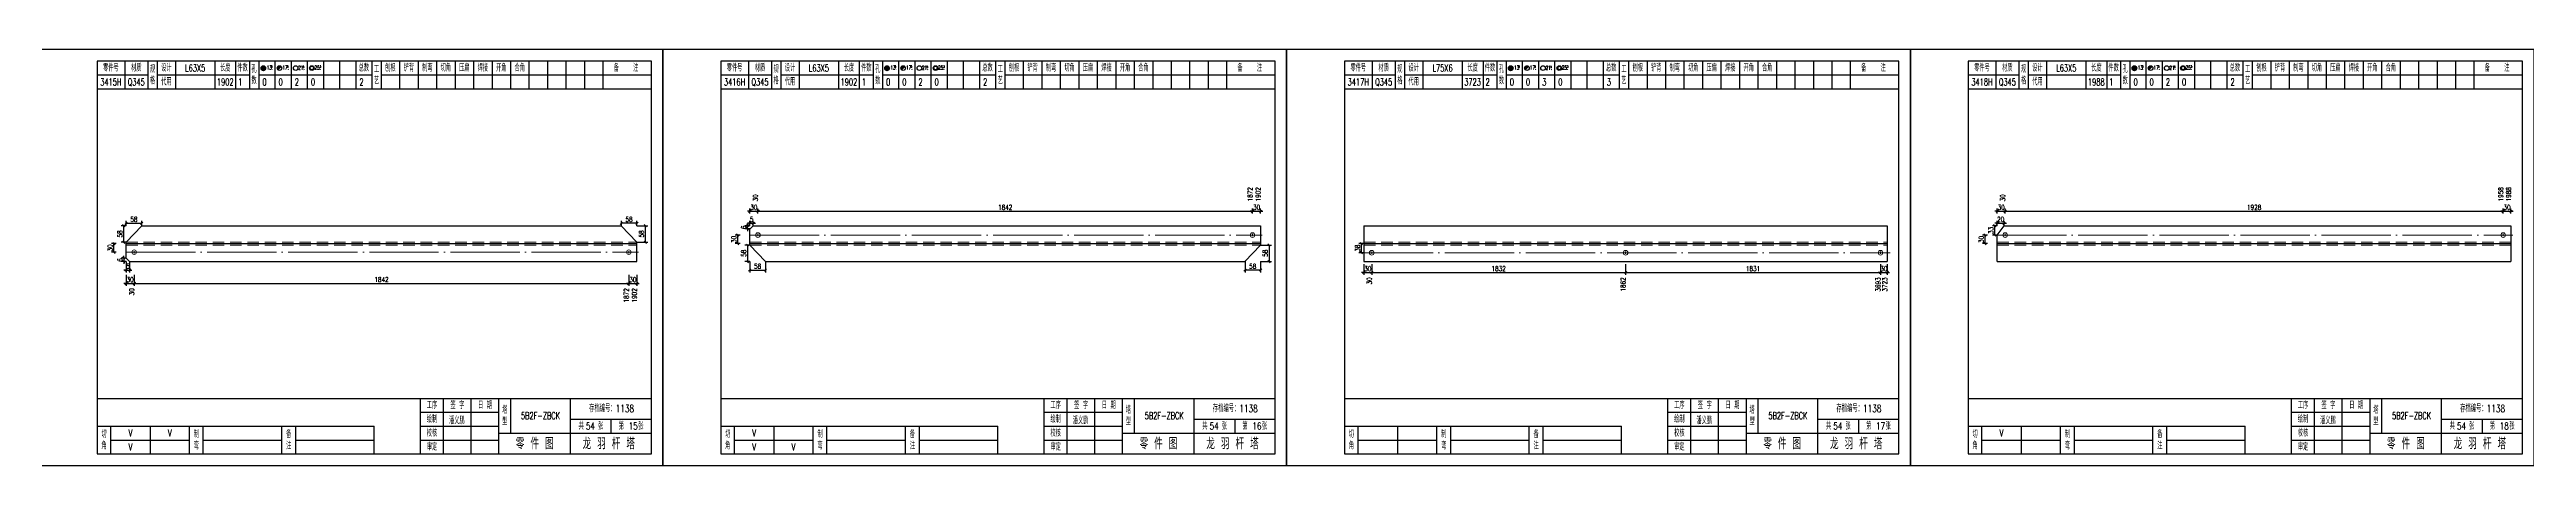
# Model space of a CAD drawing. Header units: millimetres. Extents: x 0 to 30240, y -10896 to -1348.
# Drawn here: x 3784 to 4857, y -10896 to -10716 of the extents above; entities that cross this region are included whole.
import ezdxf
from ezdxf.enums import TextEntityAlignment as Align

# ---------------------------------------------------------------- set-up
doc = ezdxf.new("R2010")
doc.units = ezdxf.units.MM
doc.header["$LTSCALE"] = 20
doc.header["$PDMODE"] = 1
doc.linetypes.add('DASHDOT2X', pattern=[1.75, 1.5, -0.125, 0, -0.125])
doc.linetypes.add('HIDDEN', pattern=[0.375, 0.25, -0.125])
for name, color, linetype, lineweight in [('1', 7, 'Continuous', 25), ('11', 3, 'Continuous', 13), ('2', 1, 'HIDDEN', 13), ('5', 1, 'Continuous', 13), ('7', 2, 'DASHDOT2X', 13)]:
    doc.layers.add(name, color=color, linetype=linetype, lineweight=lineweight)
doc.styles.get("Standard").update_dxf_attribs({"font": 'simplex', "width": 0.7, "bigfont": 'gbhzfs.shx'})
doc.styles.add('SYMBOL_TXT', font='txt.shx', dxfattribs={"width": 0.6})
doc.styles.add('TITLE_TXT', font='simplex.shx', dxfattribs={"width": 0.75, "height": 2.5, "bigfont": 'gbhzfs.shx'})
doc.dimstyles.get("Standard").update_dxf_attribs({"dimtxt": 2.1, "dimasz": 1, "dimexe": 1.05, "dimexo": 0, "dimgap": 0.63, "dimtad": 1, "dimzin": 0, "dimdsep": 46, "dimtxsty": 'standard', "dimblk": 'OBLIQUE', "dimblk1": 'OBLIQUE', "dimblk2": 'OBLIQUE', "dimcen": 0.09, "dimadec": 0, "dimazin": 0, "dimtfac": 1, "dimtdec": 1, "dimtix": 1, "dimtmove": 0, "dimatfit": 3, "dimfxl": 0, "dimtolj": 1, "dimtzin": 0, "dimarcsym": 0})
pattern_1 = [(0, (-3, 0), (0, 0.0125), [])]

# ---------------------------------------------------------------- blocks, each defined once
blk = doc.blocks.new('M12_HOLE')
h = blk.add_hatch()
h.set_pattern_fill('LINE', scale=0.1, style=0)
h.set_pattern_definition(pattern_1)
h.paths.add_polyline_path([(-5, 0, 1), (-1, 0, 1)])
at = {"color": 7}
blk.add_circle((-3, 0), 2, dxfattribs=at)
at = {"color": 7, "attachment_point": 1, "style": 'SYMBOL_TXT'}
for s, insert, char_height, width in [('13\\f??|b0|i0|c0|p54;.', (-0.1, 2.1), 3.5, 5.707), ('5', (3.7, 2.3), 1.8, 2.931)]:
    blk.add_mtext(s, dxfattribs=dict(at, insert=insert, char_height=char_height, width=width))
blk = doc.blocks.new('M16_HOLE')
h = blk.add_hatch()
h.set_pattern_fill('LINE', scale=0.1, style=0)
h.set_pattern_definition(pattern_1)
h.paths.add_polyline_path([(-1.6, 1.4, 0.668179), (-5, 0, 0.198912), (-4.4, -1.4)])
at = {"color": 7}
blk.add_circle((-3, 0), 2, dxfattribs=at)
at = {"color": 7, "attachment_point": 1, "style": 'SYMBOL_TXT'}
for s, insert, char_height, width in [('17.', (-0.4, 2.1), 3.5, 6.316), ('5', (3.6, 2.3), 1.8, 1.822)]:
    blk.add_mtext(s, dxfattribs=dict(at, insert=insert, char_height=char_height, width=width))
blk = doc.blocks.new('M20_HOLE')
at = {"color": 7}
blk.add_circle((-3, 0), 2, dxfattribs=at)
at = {"color": 7, "attachment_point": 1, "style": 'SYMBOL_TXT'}
for s, insert, char_height, width in [('21.', (-0.7, 2), 3.5, 6.074), ('5', (3.3, 2), 1.8, 1.458)]:
    blk.add_mtext(s, dxfattribs=dict(at, insert=insert, char_height=char_height, width=width))
blk = doc.blocks.new('M24_HOLE')
at = {"color": 7}
for radius in [2, 1.5]:
    blk.add_circle((-3, 0), radius, dxfattribs=at)
at = {"color": 7, "attachment_point": 1, "style": 'SYMBOL_TXT'}
for s, insert, char_height, width in [('25.', (-0.7, 2.1), 3.5, 2.429), ('5', (3.9, 2.3), 1.8, 1.944)]:
    blk.add_mtext(s, dxfattribs=dict(at, insert=insert, char_height=char_height, width=width))
blk = doc.blocks.new('JgCard')
for p, q in [((270, 180), (0, 180)), ((0, 180), (0, 0)), ((265, 175), (25, 175)), ((25, 175), (25, 5)), ((37, 175), (37, 163)), ((47, 175), (47, 163)), ((51, 175), (51, 163)), ((59, 175), (59, 163)), ((76, 175), (76, 163)), ((85, 175), (85, 163)), ((91, 175), (91, 163)), ((95, 175), (95, 163)), ((102, 175), (102, 163)), ((109, 175), (109, 163)), ((116, 175), (116, 163)), ((123, 175), (123, 163)), ((130, 175), (130, 163)), ((137, 175), (137, 163)), ((144, 175), (144, 163)), ((148, 175), (148, 163)), ((156, 175), (156, 163)), ((164, 175), (164, 163)), ((172, 175), (172, 163)), ((180, 175), (180, 163)), ((188, 175), (188, 163)), ((196, 175), (196, 163)), ((204, 175), (204, 163)), ((212, 175), (212, 163)), ((220, 175), (220, 163)), ((228, 175), (228, 163)), ((236, 175), (236, 163)), ((244, 175), (244, 163)), ((265, 5), (265, 175)), ((270, 0), (270, 180)), ((25, 169), (47, 169)), ((25, 163), (265, 163)), ((51, 169), (91, 169)), ((95, 169), (144, 169)), ((148, 169), (265, 169)), ((25, 29), (265, 29)), ((165, 5), (165, 29)), ((165, 23), (199, 23)), ((175, 5), (175, 29)), ((187, 5), (187, 29)), ((199, 5), (199, 29)), ((204, 29), (204, 14)), ((230, 5), (230, 29)), ((25, 17), (145, 17)), ((31, 5), (31, 17)), ((31, 11), (65, 11)), ((48, 17), (48, 5)), ((65, 5), (65, 17)), ((71, 5), (71, 17)), ((71, 11), (105, 11)), ((105, 5), (105, 17)), ((111, 5), (111, 17)), ((111, 11), (145, 11)), ((145, 5), (145, 17)), ((165, 17), (199, 17)), ((165, 11), (199, 11)), ((199, 14), (265, 14)), ((230, 20), (265, 20)), ((247.5, 20), (247.5, 14)), ((0, 0), (270, 0)), ((25, 5), (265, 5))]:
    blk.add_line(p, q)
blk.add_lwpolyline([(96, 172, -1), (98, 172, -1)], format="xyb", close=True)
blk.add_point((145, 96))
at = {"xscale": 0.5, "yscale": 0.5, "zscale": 0.5}
for name, p in [('M12_HOLE', (98.5, 172)), ('M16_HOLE', (105.5, 172)), ('M20_HOLE', (112.5, 172)), ('M24_HOLE', (119.5, 172))]:
    blk.add_blockref(name, p, dxfattribs=at)
at = {"style": 'TITLE_TXT', "width": 0.75}
for s, height, p in [('存档编号：1138', 3.08, (238, 23.1)), ('潘义鹏', 3, (177.4, 17.9)), ('龙 羽 杆 塔', 5, (235.2, 7))]:
    blk.add_text(s, height=height, dxfattribs=at).set_placement(p)
at = {"attachment_point": 5, "style": 'TITLE_TXT'}
for s, insert, char_height, width in [('零件号', (31, 172), 3, 15), ('材质', (42, 172), 3, 8), ('设计', (55, 172), 3, 8), ('长度', (80.5, 172), 3, 8), ('件数', (88, 172), 3, 6), ('总数', (140.5, 172), 3, 7), ('工\\P艺', (146, 169), 3, 4), ('刨根', (152, 172), 3, 8), ('铲背', (160, 172), 3, 8), ('制弯', (168, 172), 3, 8), ('切角', (176, 172), 3, 8), ('压扁', (184, 172), 3, 8), ('焊接', (192, 172), 3, 8), ('开角', (200, 172), 3, 8), ('合角', (208, 172), 3, 8), ('备    注', (254, 172), 3, 22), ('规格', (49, 169), 3, 4), ('代用', (55, 166), 3, 8), ('孔数', (93, 169), 3, 4), ('绘制', (170, 20), 3, 10), ('工序', (170, 26), 3, 10), ('签 字', (181, 26), 3, 12), ('日 期', (193, 26), 3, 12), ('塔\\P型', (201.5, 21.5), 3, 5), ('切\\P角', (28, 11), 3, 6), ('制\\P弯', (68, 11), 3, 6), ('备\\P注', (108, 11), 3, 6), ('校核', (170, 14), 3, 10), ('零 件 图', (214.5, 9.5), 5, 31), ('共    张', (238.8, 17), 3, 17.5), ('第    张', (256.2, 17), 3, 17.5), ('审定', (170, 8), 3, 10)]:
    blk.add_mtext(s, dxfattribs=dict(at, insert=insert, char_height=char_height, width=width))
blk = doc.blocks.new('M20')
for p, q in [((-0.5, 0), (0.5, 0)), ((0, -0.5), (0, 0.5))]:
    blk.add_line(p, q)
blk.add_circle((0, 0), 1)
blk = doc.blocks.new('_Oblique')
at = {"color": 0, "linetype": 'ByBlock', "lineweight": -2}
blk.add_line((-0.5, -0.5), (0.5, 0.5), dxfattribs=at)
blk = doc.blocks.new('*D4421')
at = {"layer": '11', "color": 0, "lineweight": -2}
for p, q in [((3817.6, -10817.1), (3816.6, -10817.1)), ((3817.6, -10813.4), (3817.6, -10818.1)), ((3817.6, -10817.1), (3821.1, -10817.1)), ((3821.1, -10813.4), (3821.1, -10818.1)), ((3821.1, -10817.1), (3822.1, -10817.1))]:
    blk.add_line(p, q, dxfattribs=at)
at = {"layer": 'Defpoints', "color": 0}
for p in [(3817.6, -10813.4), (3821.1, -10813.4), (3821.1, -10817.1)]:
    blk.add_point(p, dxfattribs=at)
at = {"layer": '11', "color": 0, "lineweight": -2}
blk.add_blockref('_Oblique', (3817.6, -10817.1), dxfattribs=at)
at = {"layer": '11', "color": 0, "lineweight": -2, "rotation": 180}
blk.add_blockref('_Oblique', (3821.1, -10817.1), dxfattribs=at)
at = {"layer": '11', "color": 0, "insert": (3819.3, -10815.4), "char_height": 2.1, "attachment_point": 5}
blk.add_mtext('\\A1;30', dxfattribs=at)
blk = doc.blocks.new('*D4423')
at = {"layer": '11', "color": 0, "lineweight": -2}
for p, q in [((4035.2, -10817.1), (4034.2, -10817.1)), ((4035.2, -10813.4), (4035.2, -10818.1)), ((4035.2, -10817.1), (4038.7, -10817.1)), ((4038.7, -10813.4), (4038.7, -10818.1)), ((4038.7, -10817.1), (4039.7, -10817.1))]:
    blk.add_line(p, q, dxfattribs=at)
at = {"layer": 'Defpoints', "color": 0}
for p in [(4035.2, -10813.4), (4038.7, -10813.4), (4038.7, -10817.1)]:
    blk.add_point(p, dxfattribs=at)
at = {"layer": '11', "color": 0, "lineweight": -2}
blk.add_blockref('_Oblique', (4035.2, -10817.1), dxfattribs=at)
at = {"layer": '11', "color": 0, "lineweight": -2, "rotation": 180}
blk.add_blockref('_Oblique', (4038.7, -10817.1), dxfattribs=at)
at = {"layer": '11', "color": 0, "insert": (4037, -10815.4), "char_height": 2.1, "attachment_point": 5}
blk.add_mtext('\\A1;30', dxfattribs=at)
blk = doc.blocks.new('*D4424')
at = {"layer": '11', "color": 0, "lineweight": -2}
for p, q in [((3817.6, -10806.1), (3815.5, -10806.1)), ((3817.6, -10807.6), (3815.5, -10807.6)), ((3816.6, -10806.1), (3816.6, -10805.1)), ((3816.6, -10806.1), (3816.6, -10807.6)), ((3816.6, -10807.6), (3816.6, -10808.6))]:
    blk.add_line(p, q, dxfattribs=at)
at = {"layer": 'Defpoints', "color": 0}
for p in [(3816.6, -10807.6), (3817.6, -10806.1), (3817.6, -10807.6)]:
    blk.add_point(p, dxfattribs=at)
at = {"layer": '11', "color": 0, "lineweight": -2}
for p, rotation in [((3816.6, -10806.1), 270), ((3816.6, -10807.6), 90)]:
    blk.add_blockref('_Oblique', p, dxfattribs=dict(at, rotation=rotation))
at = {"layer": '11', "color": 0, "insert": (3814.9, -10806.9), "char_height": 2.1, "attachment_point": 5, "rotation": 90}
blk.add_mtext('\\A1;6', dxfattribs=at)
blk = doc.blocks.new('*D4425')
at = {"layer": '11', "color": 0, "lineweight": -2}
for p, q in [((3817.6, -10807.6), (3817.6, -10812.3)), ((3819.1, -10807.6), (3819.1, -10812.3)), ((3817.6, -10811.3), (3816.6, -10811.3)), ((3817.6, -10811.3), (3819.1, -10811.3)), ((3819.1, -10811.3), (3820.1, -10811.3))]:
    blk.add_line(p, q, dxfattribs=at)
at = {"layer": 'Defpoints', "color": 0}
for p in [(3817.6, -10807.6), (3819.1, -10807.6), (3819.1, -10811.3)]:
    blk.add_point(p, dxfattribs=at)
at = {"layer": '11', "color": 0, "lineweight": -2}
blk.add_blockref('_Oblique', (3817.6, -10811.3), dxfattribs=at)
at = {"layer": '11', "color": 0, "lineweight": -2, "rotation": 180}
blk.add_blockref('_Oblique', (3819.1, -10811.3), dxfattribs=at)
at = {"layer": '11', "color": 0, "insert": (3818.4, -10809.6), "char_height": 2.1, "attachment_point": 5}
blk.add_mtext('\\A1;5', dxfattribs=at)
blk = doc.blocks.new('*D4429')
at = {"layer": '11', "color": 0, "lineweight": -2}
for p, q in [((4032, -10792.1), (4032, -10790)), ((4038.7, -10791), (4032, -10791)), ((4038.7, -10792.1), (4038.7, -10790))]:
    blk.add_line(p, q, dxfattribs=at)
at = {"layer": 'Defpoints', "color": 0}
for p in [(4032, -10791), (4032, -10792.1), (4038.7, -10792.1)]:
    blk.add_point(p, dxfattribs=at)
at = {"layer": '11', "color": 0, "lineweight": -2, "rotation": 180}
blk.add_blockref('_Oblique', (4032, -10791), dxfattribs=at)
at = {"layer": '11', "color": 0, "lineweight": -2}
blk.add_blockref('_Oblique', (4038.7, -10791), dxfattribs=at)
at = {"layer": '11', "color": 0, "insert": (4035.3, -10789.3), "char_height": 2.1, "attachment_point": 5}
blk.add_mtext('\\A1;58', dxfattribs=at)
blk = doc.blocks.new('*D4431')
at = {"layer": '11', "color": 0, "lineweight": -2}
for p, q in [((4087.6, -10785.8), (4086.6, -10785.8)), ((4087.6, -10786.8), (4087.6, -10784.7)), ((4087.6, -10785.8), (4091.1, -10785.8)), ((4091.1, -10786.8), (4091.1, -10784.7)), ((4091.1, -10785.8), (4092.1, -10785.8))]:
    blk.add_line(p, q, dxfattribs=at)
at = {"layer": 'Defpoints', "color": 0}
for p in [(4087.6, -10786.8), (4091.1, -10785.8), (4091.1, -10786.8)]:
    blk.add_point(p, dxfattribs=at)
at = {"layer": '11', "color": 0, "lineweight": -2}
blk.add_blockref('_Oblique', (4087.6, -10785.8), dxfattribs=at)
at = {"layer": '11', "color": 0, "lineweight": -2, "rotation": 180}
blk.add_blockref('_Oblique', (4091.1, -10785.8), dxfattribs=at)
at = {"layer": '11', "color": 0, "insert": (4089.3, -10784.1), "char_height": 2.1, "attachment_point": 5}
blk.add_mtext('\\A1;30', dxfattribs=at)
blk = doc.blocks.new('*D4433')
at = {"layer": '11', "color": 0, "lineweight": -2}
for p, q in [((4305.2, -10785.8), (4304.2, -10785.8)), ((4305.2, -10786.8), (4305.2, -10784.7)), ((4305.2, -10785.8), (4308.7, -10785.8)), ((4308.7, -10786.8), (4308.7, -10784.7)), ((4308.7, -10785.8), (4309.7, -10785.8))]:
    blk.add_line(p, q, dxfattribs=at)
at = {"layer": 'Defpoints', "color": 0}
for p in [(4305.2, -10786.8), (4308.7, -10785.8), (4308.7, -10786.8)]:
    blk.add_point(p, dxfattribs=at)
at = {"layer": '11', "color": 0, "lineweight": -2}
blk.add_blockref('_Oblique', (4305.2, -10785.8), dxfattribs=at)
at = {"layer": '11', "color": 0, "lineweight": -2, "rotation": 180}
blk.add_blockref('_Oblique', (4308.7, -10785.8), dxfattribs=at)
at = {"layer": '11', "color": 0, "insert": (4307, -10784.1), "char_height": 2.1, "attachment_point": 5}
blk.add_mtext('\\A1;30', dxfattribs=at)
blk = doc.blocks.new('*D4434')
at = {"layer": '11', "color": 0, "lineweight": -2}
for p, q in [((4087.6, -10800.5), (4085.5, -10800.5)), ((4087.6, -10807.6), (4085.5, -10807.6)), ((4086.6, -10800.5), (4086.6, -10807.6))]:
    blk.add_line(p, q, dxfattribs=at)
at = {"layer": 'Defpoints', "color": 0}
for p in [(4086.6, -10807.6), (4087.6, -10800.5), (4087.6, -10807.6)]:
    blk.add_point(p, dxfattribs=at)
at = {"layer": '11', "color": 0, "lineweight": -2}
for p, rotation in [((4086.6, -10800.5), 90), ((4086.6, -10807.6), 270)]:
    blk.add_blockref('_Oblique', p, dxfattribs=dict(at, rotation=rotation))
at = {"layer": '11', "color": 0, "insert": (4084.9, -10804), "char_height": 2.1, "attachment_point": 5, "rotation": 90}
blk.add_mtext('\\A1;58', dxfattribs=at)
blk = doc.blocks.new('*D4436')
at = {"layer": '11', "color": 0, "lineweight": -2}
for p, q in [((4087.6, -10792.1), (4085.5, -10792.1)), ((4087.6, -10793.5), (4085.5, -10793.5)), ((4086.6, -10792.1), (4086.6, -10791.1)), ((4086.6, -10793.5), (4086.6, -10792.1)), ((4086.6, -10793.5), (4086.6, -10794.5))]:
    blk.add_line(p, q, dxfattribs=at)
at = {"layer": 'Defpoints', "color": 0}
for p in [(4086.6, -10792.1), (4087.6, -10792.1), (4087.6, -10793.5)]:
    blk.add_point(p, dxfattribs=at)
at = {"layer": '11', "color": 0, "lineweight": -2}
for p, rotation in [((4086.6, -10792.1), 270), ((4086.6, -10793.5), 90)]:
    blk.add_blockref('_Oblique', p, dxfattribs=dict(at, rotation=rotation))
at = {"layer": '11', "color": 0, "insert": (4084.9, -10792.8), "char_height": 2.1, "attachment_point": 5, "rotation": 90}
blk.add_mtext('\\A1;6', dxfattribs=at)
blk = doc.blocks.new('*D4437')
at = {"layer": '11', "color": 0, "lineweight": -2}
for p, q in [((4087.6, -10791), (4086.6, -10791)), ((4087.6, -10792.1), (4087.6, -10790)), ((4087.6, -10791), (4089.1, -10791)), ((4089.1, -10792.1), (4089.1, -10790)), ((4089.1, -10791), (4090.1, -10791))]:
    blk.add_line(p, q, dxfattribs=at)
at = {"layer": 'Defpoints', "color": 0}
for p in [(4087.6, -10792.1), (4089.1, -10791), (4089.1, -10792.1)]:
    blk.add_point(p, dxfattribs=at)
at = {"layer": '11', "color": 0, "lineweight": -2}
blk.add_blockref('_Oblique', (4087.6, -10791), dxfattribs=at)
at = {"layer": '11', "color": 0, "lineweight": -2, "rotation": 180}
blk.add_blockref('_Oblique', (4089.1, -10791), dxfattribs=at)
at = {"layer": '11', "color": 0, "insert": (4088.4, -10789.3), "char_height": 2.1, "attachment_point": 5}
blk.add_mtext('\\A1;5', dxfattribs=at)
blk = doc.blocks.new('*D4438')
at = {"layer": '11', "color": 0, "lineweight": -2}
for p, q in [((4308.7, -10800.5), (4313.4, -10800.5)), ((4308.7, -10807.6), (4313.4, -10807.6)), ((4312.4, -10800.5), (4312.4, -10807.6))]:
    blk.add_line(p, q, dxfattribs=at)
at = {"layer": 'Defpoints', "color": 0}
for p in [(4308.7, -10800.5), (4308.7, -10807.6), (4312.4, -10807.6)]:
    blk.add_point(p, dxfattribs=at)
at = {"layer": '11', "color": 0, "lineweight": -2}
for p, rotation in [((4312.4, -10800.5), 90), ((4312.4, -10807.6), 270)]:
    blk.add_blockref('_Oblique', p, dxfattribs=dict(at, rotation=rotation))
at = {"layer": '11', "color": 0, "insert": (4310.7, -10804), "char_height": 2.1, "attachment_point": 5, "rotation": 90}
blk.add_mtext('\\A1;58', dxfattribs=at)
blk = doc.blocks.new('*D4439')
at = {"layer": '11', "color": 0, "lineweight": -2}
for p, q in [((4302, -10807.6), (4302, -10812.3)), ((4308.7, -10807.6), (4308.7, -10812.3)), ((4308.7, -10811.3), (4302, -10811.3))]:
    blk.add_line(p, q, dxfattribs=at)
at = {"layer": 'Defpoints', "color": 0}
for p in [(4302, -10807.6), (4308.7, -10807.6), (4302, -10811.3)]:
    blk.add_point(p, dxfattribs=at)
at = {"layer": '11', "color": 0, "lineweight": -2, "rotation": 180}
blk.add_blockref('_Oblique', (4302, -10811.3), dxfattribs=at)
at = {"layer": '11', "color": 0, "lineweight": -2}
blk.add_blockref('_Oblique', (4308.7, -10811.3), dxfattribs=at)
at = {"layer": '11', "color": 0, "insert": (4305.3, -10809.6), "char_height": 2.1, "attachment_point": 5}
blk.add_mtext('\\A1;58', dxfattribs=at)
blk = doc.blocks.new('*D4441')
at = {"layer": '11', "color": 0, "lineweight": -2}
for p, q in [((4353.4, -10812.3), (4352.4, -10812.3)), ((4353.4, -10808.7), (4353.4, -10813.4)), ((4353.4, -10812.3), (4356.8, -10812.3)), ((4356.8, -10808.7), (4356.8, -10813.4)), ((4356.8, -10812.3), (4357.8, -10812.3))]:
    blk.add_line(p, q, dxfattribs=at)
at = {"layer": 'Defpoints', "color": 0}
for p in [(4353.4, -10808.7), (4356.8, -10808.7), (4356.8, -10812.3)]:
    blk.add_point(p, dxfattribs=at)
at = {"layer": '11', "color": 0, "lineweight": -2}
blk.add_blockref('_Oblique', (4353.4, -10812.3), dxfattribs=at)
at = {"layer": '11', "color": 0, "lineweight": -2, "rotation": 180}
blk.add_blockref('_Oblique', (4356.8, -10812.3), dxfattribs=at)
at = {"layer": '11', "color": 0, "insert": (4355.1, -10810.7), "char_height": 2.1, "attachment_point": 5}
blk.add_mtext('\\A1;30', dxfattribs=at)
blk = doc.blocks.new('*D4444')
at = {"layer": '11', "color": 0, "lineweight": -2}
for p, q in [((4577.1, -10812.3), (4576.1, -10812.3)), ((4577.1, -10808.7), (4577.1, -10813.4)), ((4577.1, -10812.3), (4580, -10812.3)), ((4580, -10808.7), (4580, -10813.4)), ((4580, -10812.3), (4581, -10812.3))]:
    blk.add_line(p, q, dxfattribs=at)
at = {"layer": 'Defpoints', "color": 0}
for p in [(4577.1, -10808.7), (4580, -10808.7), (4580, -10812.3)]:
    blk.add_point(p, dxfattribs=at)
at = {"layer": '11', "color": 0, "lineweight": -2}
blk.add_blockref('_Oblique', (4577.1, -10812.3), dxfattribs=at)
at = {"layer": '11', "color": 0, "lineweight": -2, "rotation": 180}
blk.add_blockref('_Oblique', (4580, -10812.3), dxfattribs=at)
at = {"layer": '11', "color": 0, "insert": (4578.5, -10810.7), "char_height": 2.1, "attachment_point": 5}
blk.add_mtext('\\A1;30', dxfattribs=at)
blk = doc.blocks.new('*D4446')
at = {"layer": '11', "color": 0, "lineweight": -2}
for p, q in [((4627.6, -10785.8), (4626.6, -10785.8)), ((4627.6, -10786.8), (4627.6, -10784.7)), ((4627.6, -10785.8), (4631, -10785.8)), ((4631, -10786.8), (4631, -10784.7)), ((4631, -10785.8), (4632, -10785.8))]:
    blk.add_line(p, q, dxfattribs=at)
at = {"layer": 'Defpoints', "color": 0}
for p in [(4627.6, -10786.8), (4631, -10785.8), (4631, -10786.8)]:
    blk.add_point(p, dxfattribs=at)
at = {"layer": '11', "color": 0, "lineweight": -2}
blk.add_blockref('_Oblique', (4627.6, -10785.8), dxfattribs=at)
at = {"layer": '11', "color": 0, "lineweight": -2, "rotation": 180}
blk.add_blockref('_Oblique', (4631, -10785.8), dxfattribs=at)
at = {"layer": '11', "color": 0, "insert": (4629.3, -10784.1), "char_height": 2.1, "attachment_point": 5}
blk.add_mtext('\\A1;30', dxfattribs=at)
blk = doc.blocks.new('*D4448')
at = {"layer": '11', "color": 0, "lineweight": -2}
for p, q in [((4846.6, -10785.8), (4845.6, -10785.8)), ((4846.6, -10786.8), (4846.6, -10784.7)), ((4846.6, -10785.8), (4850, -10785.8)), ((4850, -10786.8), (4850, -10784.7)), ((4850, -10785.8), (4851, -10785.8))]:
    blk.add_line(p, q, dxfattribs=at)
at = {"layer": 'Defpoints', "color": 0}
for p in [(4846.6, -10786.8), (4850, -10785.8), (4850, -10786.8)]:
    blk.add_point(p, dxfattribs=at)
at = {"layer": '11', "color": 0, "lineweight": -2}
blk.add_blockref('_Oblique', (4846.6, -10785.8), dxfattribs=at)
at = {"layer": '11', "color": 0, "lineweight": -2, "rotation": 180}
blk.add_blockref('_Oblique', (4850, -10785.8), dxfattribs=at)
at = {"layer": '11', "color": 0, "insert": (4848.3, -10784.1), "char_height": 2.1, "attachment_point": 5}
blk.add_mtext('\\A1;30', dxfattribs=at)
blk = doc.blocks.new('*D4450')
at = {"layer": '11', "color": 0, "lineweight": -2}
for p, q in [((4627.6, -10791), (4626.6, -10791)), ((4627.6, -10792.1), (4627.6, -10790)), ((4627.6, -10791), (4630.6, -10791)), ((4630.6, -10792.1), (4630.6, -10790)), ((4630.6, -10791), (4631.6, -10791))]:
    blk.add_line(p, q, dxfattribs=at)
at = {"layer": 'Defpoints', "color": 0}
for p in [(4627.6, -10792.1), (4630.6, -10791), (4630.6, -10792.1)]:
    blk.add_point(p, dxfattribs=at)
at = {"layer": '11', "color": 0, "lineweight": -2}
blk.add_blockref('_Oblique', (4627.6, -10791), dxfattribs=at)
at = {"layer": '11', "color": 0, "lineweight": -2, "rotation": 180}
blk.add_blockref('_Oblique', (4630.6, -10791), dxfattribs=at)
at = {"layer": '11', "color": 0, "insert": (4629.1, -10789.3), "char_height": 2.1, "attachment_point": 5}
blk.add_mtext('\\A1;20', dxfattribs=at)

msp = doc.modelspace()

# ---------------------------------------------------------------- linework, layer by layer
at = {"layer": '1'}
for p, q in [((3817.6, -10799.219), (3824.343, -10792.066)), ((3824.343, -10792.066), (4031.957, -10792.066)), ((4031.957, -10792.066), (4038.7, -10799.219)), ((4087.6, -10793.546), (4089.111, -10792.066)), ((4087.6, -10799.836), (4087.6, -10793.546)), ((4089.111, -10792.066), (4308.7, -10792.066)), ((4308.7, -10792.066), (4308.7, -10799.836)), ((4353.4, -10792.066), (4353.4, -10807.606)), ((4353.4, -10792.066), (4580, -10792.066)), ((4580, -10792.066), (4580, -10807.606)), ((4627.6, -10796.136), (4630.581, -10792.066)), ((4627.6, -10799.836), (4627.6, -10796.136)), ((4630.581, -10792.066), (4850, -10792.066)), ((4850, -10792.066), (4850, -10807.606)), ((3817.6, -10799.836), (3817.6, -10799.219)), ((3817.6, -10806.126), (3817.6, -10799.836)), ((3817.6, -10799.836), (4038.7, -10799.836)), ((3819.111, -10807.606), (3817.6, -10806.126)), ((3819.111, -10807.606), (4038.7, -10807.606)), ((4038.7, -10799.836), (4038.7, -10799.219)), ((4038.7, -10807.606), (4038.7, -10799.836)), ((4087.6, -10800.453), (4087.6, -10799.836)), ((4087.6, -10799.836), (4308.7, -10799.836)), ((4094.343, -10807.606), (4087.6, -10800.453)), ((4094.343, -10807.606), (4301.957, -10807.606)), ((4301.957, -10807.606), (4308.7, -10800.453)), ((4308.7, -10799.836), (4308.7, -10800.453)), ((4353.4, -10799.836), (4580, -10799.836)), ((4353.4, -10807.606), (4580, -10807.606)), ((4627.6, -10807.606), (4627.6, -10799.836)), ((4627.6, -10799.836), (4850, -10799.836)), ((4627.6, -10807.606), (4850, -10807.606))]:
    msp.add_line(p, q, dxfattribs=at)
at = {"layer": '2'}
for p, q in [((3817.6, -10799.219), (4038.7, -10799.219)), ((3817.6, -10800.453), (4038.7, -10800.453)), ((4087.6, -10799.219), (4308.7, -10799.219)), ((4087.6, -10800.453), (4308.7, -10800.453)), ((4353.4, -10799.214), (4580, -10799.214)), ((4353.4, -10800.458), (4580, -10800.458)), ((4627.6, -10799.219), (4850, -10799.219)), ((4627.6, -10800.453), (4850, -10800.453))]:
    msp.add_line(p, q, dxfattribs=at)
at = {"layer": '7'}
for p, q in [((4087.6, -10796.136), (4309.425, -10796.136)), ((4627.6, -10796.136), (4850.817, -10796.136)), ((3817.6, -10803.536), (4039.425, -10803.536)), ((4353.4, -10803.773), (4581.26, -10803.773))]:
    msp.add_line(p, q, dxfattribs=at)

# ---------------------------------------------------------------- block references
at = {"layer": '1'}
for p in [(3780, -10895.836), (4050, -10895.836), (4320, -10895.836), (4590, -10895.836)]:
    msp.add_blockref('JgCard', p, dxfattribs=at)
at = {"layer": '5'}
for p in [(4091.088, -10796.136), (4305.225, -10796.136), (4631.04, -10796.136), (4846.617, -10796.136), (3821.088, -10803.536), (4035.225, -10803.536), (4356.84, -10803.773), (4466.727, -10803.773), (4577.06, -10803.773)]:
    msp.add_blockref('M20', p, dxfattribs=at)

# ---------------------------------------------------------------- texts
at = {"style": 'TITLE_TXT', "width": 0.75}
for s, p in [('54', (4016.667, -10880.296)), ('15', (4035.194, -10880.299)), ('54', (4286.667, -10880.296)), ('16', (4305.194, -10880.299)), ('54', (4556.667, -10880.296)), ('17', (4575.194, -10880.299)), ('54', (4826.667, -10880.296)), ('18', (4845.194, -10880.299))]:
    msp.add_text(s, height=3, dxfattribs=at).set_placement(p)
at = {"layer": '1', "width": 0.7}
for s, p in [('L63X5', (3847.5, -10723.836)), ('L63X5', (4117.5, -10723.836)), ('L75X6', (4387.5, -10723.836)), ('L63X5', (4657.5, -10723.836)), ('3415H', (3811, -10729.836)), ('Q345', (3822, -10729.836)), ('1902', (3860.5, -10729.836)), ('1', (3867, -10729.836)), ('0', (3877.5, -10729.836)), ('0', (3884.5, -10729.836)), ('2', (3891.5, -10729.836)), ('0', (3898.5, -10729.836)), ('2', (3919.5, -10729.836)), ('3416H', (4081, -10729.836)), ('Q345', (4092, -10729.836)), ('1902', (4130.5, -10729.836)), ('1', (4137, -10729.836)), ('0', (4147.5, -10729.836)), ('0', (4154.5, -10729.836)), ('2', (4161.5, -10729.836)), ('0', (4168.5, -10729.836)), ('2', (4189.5, -10729.836)), ('3417H', (4351, -10729.836)), ('Q345', (4362, -10729.836)), ('3723', (4400.5, -10729.836)), ('2', (4407, -10729.836)), ('0', (4417.5, -10729.836)), ('0', (4424.5, -10729.836)), ('3', (4431.5, -10729.836)), ('0', (4438.5, -10729.836)), ('3', (4459.5, -10729.836)), ('3418H', (4621, -10729.836)), ('Q345', (4632, -10729.836)), ('1988', (4670.5, -10729.836)), ('1', (4677, -10729.836)), ('0', (4687.5, -10729.836)), ('0', (4694.5, -10729.836)), ('2', (4701.5, -10729.836)), ('0', (4708.5, -10729.836)), ('2', (4729.5, -10729.836)), ('V', (3819.5, -10881.836)), ('V', (3836.5, -10881.836)), ('V', (4089.5, -10881.836)), ('V', (4629.5, -10881.836)), ('V', (3819.5, -10887.836)), ('V', (4089.5, -10887.836)), ('V', (4106.5, -10887.836))]:
    msp.add_text(s, height=3, dxfattribs=at).set_placement(p, align=Align.MIDDLE_CENTER)
for s, p in [('30', (4091.092, -10781.566)), ('1872', (4305.22, -10781.566)), ('1902', (4308.7, -10781.566)), ('30', (4631.038, -10781.566)), ('1958', (4846.644, -10781.566)), ('1988', (4850, -10781.566))]:
    msp.add_text(s, height=2.1, rotation=90, dxfattribs=at).set_placement(p)
for s, p in [('30', (4356.839, -10814.431)), ('1862', (4466.7, -10814.431)), ('3693', (4577.071, -10814.431)), ('3723', (4580, -10814.431)), ('30', (3821.092, -10819.156)), ('1872', (4035.22, -10819.156)), ('1902', (4038.7, -10819.156))]:
    msp.add_text(s, height=2.1, rotation=90, dxfattribs=at).set_placement(p, align=Align.RIGHT)
at = {"layer": '1', "char_height": 3, "width": 26, "attachment_point": 5}
for insert in [(3997, -10874.336), (4267, -10874.336), (4537, -10874.336), (4807, -10874.336)]:
    msp.add_mtext('5B2F-ZBCK', dxfattribs=dict(at, insert=insert))

# ---------------------------------------------------------------- dimensions: what is measured, and where the dimension line sits
at = {"layer": '1'}
for base, p1, p2, text in [((4082.35, -10796.136), (4083.35, -10799.836), (4083.35, -10796.136), '30'), ((4622.35, -10796.136), (4623.35, -10799.836), (4623.35, -10796.136), '30'), ((3812.35, -10799.836), (3813.35, -10803.536), (3813.35, -10799.836), '30'), ((4352.35, -10799.836), (4353.35, -10803.773), (4353.35, -10799.836), '38')]:
    msp.add_linear_dim(base=base, p1=p1, p2=p2, angle=90, text=text, dimstyle='standard', dxfattribs=at).render()
at = {"layer": '11'}
for base, p1, p2, text, picture, middle in [((4091.088, -10785.766), (4087.6, -10786.816), (4091.088, -10786.816), '30', '*D4431', (4089.344, -10784.086)), ((4308.7, -10785.766), (4305.225, -10786.816), (4308.7, -10786.816), '30', '*D4433', (4306.962, -10784.086)), ((4631.04, -10785.766), (4627.6, -10786.816), (4631.04, -10786.816), '30', '*D4446', (4629.32, -10784.086)), ((4850, -10785.766), (4846.617, -10786.816), (4850, -10786.816), '30', '*D4448', (4848.309, -10784.086)), ((4031.957, -10791.016), (4038.7, -10792.066), (4031.957, -10792.066), '58', '*D4429', (4035.329, -10789.336)), ((4089.111, -10791.016), (4087.6, -10792.066), (4089.111, -10792.066), '5', '*D4437', (4088.356, -10789.336)), ((4630.581, -10791.016), (4627.6, -10792.066), (4630.581, -10792.066), '20', '*D4450', (4629.091, -10789.336)), ((3819.111, -10811.281), (3817.6, -10807.606), (3819.111, -10807.606), '5', '*D4425', (3818.356, -10809.601)), ((4301.957, -10811.281), (4308.7, -10807.606), (4301.957, -10807.606), '58', '*D4439', (4305.329, -10809.601)), ((3821.088, -10817.056), (3817.6, -10813.381), (3821.088, -10813.381), '30', '*D4421', (3819.344, -10815.376)), ((4038.7, -10817.056), (4035.225, -10813.381), (4038.7, -10813.381), '30', '*D4423', (4036.962, -10815.376)), ((4356.84, -10812.331), (4353.4, -10808.656), (4356.84, -10808.656), '30', '*D4441', (4355.12, -10810.651)), ((4580, -10812.331), (4577.06, -10808.656), (4580, -10808.656), '30', '*D4444', (4578.53, -10810.651))]:
    dim = msp.add_linear_dim(base=base, p1=p1, p2=p2, text=text, dimstyle='standard', dxfattribs=at)
    dim.commit()
    dim.dimension.update_dxf_attribs({"geometry": picture, "text_midpoint": middle})
for base, p1, p2, text in [((4305.225, -10785.766), (4091.088, -10786.816), (4305.225, -10786.816), '1842'), ((4846.617, -10785.766), (4631.04, -10786.816), (4846.617, -10786.816), '1928'), ((3824.343, -10791.016), (3817.6, -10792.066), (3824.343, -10792.066), '58'), ((4094.343, -10811.281), (4087.6, -10807.606), (4094.343, -10807.606), '58'), ((4035.225, -10817.056), (3821.088, -10813.381), (4035.225, -10813.381), '1842'), ((4466.727, -10812.331), (4356.84, -10808.656), (4466.727, -10808.656), '1832'), ((4577.06, -10812.331), (4466.727, -10808.656), (4577.06, -10808.656), '1831')]:
    msp.add_linear_dim(base=base, p1=p1, p2=p2, text=text, dimstyle='standard', dxfattribs=at).render()
for base, p1, p2, text in [((3816.55, -10792.066), (3817.6, -10799.219), (3817.6, -10792.066), '58'), ((4042.375, -10792.066), (4038.7, -10799.219), (4038.7, -10792.066), '58'), ((4626.55, -10792.066), (4627.6, -10796.136), (4627.6, -10792.066), '33')]:
    msp.add_linear_dim(base=base, p1=p1, p2=p2, angle=90, text=text, dimstyle='standard', dxfattribs=at).render()
for base, p1, p2, text, picture, middle in [((4086.55, -10792.066), (4087.6, -10793.546), (4087.6, -10792.066), '6', '*D4436', (4084.87, -10792.806)), ((3816.55, -10807.606), (3817.6, -10806.126), (3817.6, -10807.606), '6', '*D4424', (3814.87, -10806.866)), ((4086.55, -10807.606), (4087.6, -10800.453), (4087.6, -10807.606), '58', '*D4434', (4084.87, -10804.029)), ((4312.375, -10807.606), (4308.7, -10800.453), (4308.7, -10807.606), '58', '*D4438', (4310.695, -10804.029))]:
    dim = msp.add_linear_dim(base=base, p1=p1, p2=p2, angle=90, text=text, dimstyle='standard', dxfattribs=at)
    dim.commit()
    dim.dimension.update_dxf_attribs({"geometry": picture, "text_midpoint": middle})

doc.saveas('drawing.dxf')
